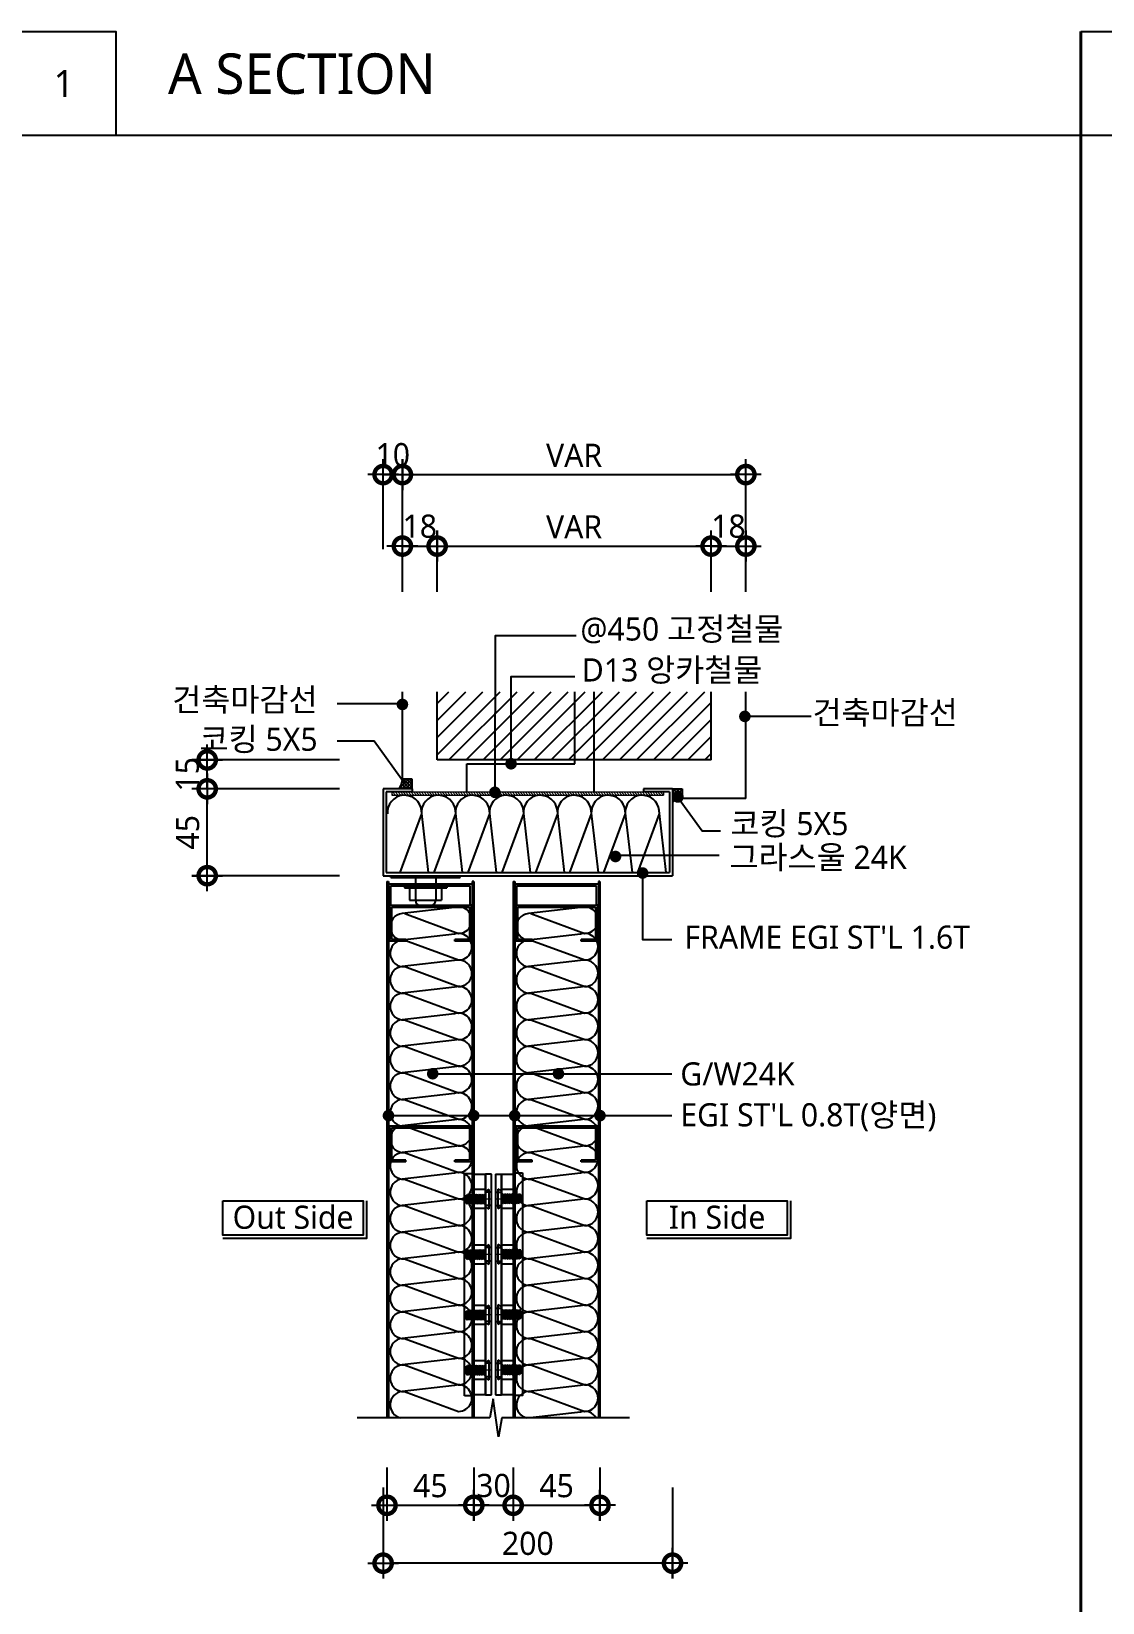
# Model space of a CAD drawing. Extents: x 930 to 96951, y 420 to 531574.
# Drawn here: x 8989 to 11765, y 7389 to 11460 of the extents above; entities that cross this region are included whole.
import ezdxf
from ezdxf.enums import TextEntityAlignment as Align

# ---------------------------------------------------------------- set-up
doc = ezdxf.new("R2010")
doc.units = 0
doc.header["$LTSCALE"] = 200
doc.header["$MEASUREMENT"] = 0
doc.header["$PDMODE"] = 3
doc.header["$PDSIZE"] = -1
doc.linetypes.add('CENTER', pattern=[2, 1.25, -0.25, 0.25, -0.25])
doc.linetypes.add('HID', pattern=[2.3, 1.5, -0.8])
doc.layers.get('0').update_dxf_attribs({"linetype": 'CONTINUOUS'})
doc.layers.get('Defpoints').update_dxf_attribs({"color": 137, "linetype": 'CONTINUOUS'})
for name, color, linetype in [('01TEX', 3, 'CONTINUOUS'), ('252', 252, 'CONTINUOUS'), ('7ELE', 7, 'CONTINUOUS'), ('AA-DW', 4, 'CONTINUOUS'), ('DIM', 7, 'CONTINUOUS'), ('DOOR', 6, 'CONTINUOUS'), ('Door_p', 5, 'CONTINUOUS'), ('FIN(마감)', 6, 'CONTINUOUS'), ('FORM', 7, 'CONTINUOUS'), ('FP-HATC', 6, 'CONTINUOUS'), ('FRAME', 7, 'CONTINUOUS'), ('INSULATION(단열)', 8, 'CONTINUOUS'), ('SYM-LEAD', 6, 'CONTINUOUS'), ('TEXT', 3, 'CONTINUOUS'), ('평볼트', 250, 'CONTINUOUS')]:
    doc.layers.add(name, color=color, linetype=linetype)
doc.layers.add('도면내선', color=7, linetype='CONTINUOUS', lineweight=40)
doc.styles.add('GAUN', font='malgun.ttf')
doc.styles.add('맑은고딕', font='malgun.ttf')
doc.styles.add('스타일1', font='malgun.ttf')
doc.dimstyles.new('CJA-60', dxfattribs={"dimscale": 60, "dimtxt": 3, "dimasz": 1, "dimexe": 2, "dimexo": 3, "dimgap": 1, "dimtad": 1, "dimdec": 0, "dimzin": 1, "dimdsep": 46, "dimlunit": 6, "dimtxsty": '스타일1', "dimblk": 'GAUN-DOT', "dimcen": -2, "dimdle": 2, "dimclrd": 256, "dimclre": 256, "dimclrt": 3, "dimadec": 0, "dimazin": 0, "dimtfac": 1, "dimtdec": 0, "dimtix": 1, "dimtmove": 2, "dimatfit": 3, "dimldrblk": 'DOTSMALL', "dimfxl": 1, "dimtolj": 1, "dimtzin": 1, "dimarcsym": 0})

# ---------------------------------------------------------------- blocks, each defined once
blk = doc.blocks.new('GAUN-DOT')
at = {"linetype": 'ByBlock'}
for p, q in [((2, 0), (-2, 0)), ((0, -2), (0, 2))]:
    blk.add_line(p, q, dxfattribs=at)
at = {"const_width": 2.25}
blk.add_lwpolyline([(0, 0.28125, 1), (0, -0.28125, 1)], format="xyb", close=True, dxfattribs=at)
blk = doc.blocks.new('*D41')
at = {"layer": 'Defpoints', "color": 0, "transparency": 16777216}
for p in [(9910.2, 7798.7), (10135.2, 7798.7), (10135.2, 7641)]:
    blk.add_point(p, dxfattribs=at)
at = {"layer": 'DIM', "lineweight": -2, "transparency": 16777216}
for p, q in [((9910.2, 7738.7), (9910.2, 7601)), ((10135.2, 7738.7), (10135.2, 7601)), ((9930.2, 7641), (10115.2, 7641))]:
    blk.add_line(p, q, dxfattribs=at)
at = {"layer": 'DIM', "lineweight": -2, "transparency": 16777216, "xscale": 20, "yscale": 20, "zscale": 20, "rotation": 180}
blk.add_blockref('GAUN-DOT', (9910.2, 7641), dxfattribs=at)
at = {"layer": 'DIM', "lineweight": -2, "transparency": 16777216, "xscale": 20, "yscale": 20, "zscale": 20}
blk.add_blockref('GAUN-DOT', (10135.2, 7641), dxfattribs=at)
at = {"layer": 'DIM', "color": 3, "transparency": 16777216, "insert": (10022.7, 7691.5), "char_height": 60, "attachment_point": 5, "style": '스타일1'}
blk.add_mtext('\\A1;45', dxfattribs=at)
blk = doc.blocks.new('_DotSmall')
at = {"layer": 'DIM'}
h = blk.add_hatch(color=256, dxfattribs=at)
edge = h.paths.add_edge_path()
edge.add_arc((0, 0), 0.2, 0, 360)
at = {"layer": 'DIM', "linetype": 'ByBlock'}
blk.add_circle((0, 0), 0.2, dxfattribs=at)
blk = doc.blocks.new('*X11')
at = {"color": 0}
for p, q in [((237.52, 564.56), (270.12, 597.15)), ((237.52, 573.4), (261.28, 597.15)), ((237.52, 582.24), (252.44, 597.15)), ((237.52, 591.07), (243.6, 597.15)), ((243.66, 561.85), (278.96, 597.15)), ((252.49, 561.85), (287.79, 597.15)), ((261.33, 561.85), (296.63, 597.15)), ((270.17, 561.85), (305.47, 597.15)), ((279.01, 561.85), (314.31, 597.15)), ((287.85, 561.85), (323.15, 597.15)), ((296.69, 561.85), (331.99, 597.15)), ((305.53, 561.85), (340.83, 597.15)), ((314.37, 561.85), (349.67, 597.15)), ((323.21, 561.85), (358.51, 597.15)), ((332.04, 561.85), (367.34, 597.15)), ((340.88, 561.85), (376.18, 597.15)), ((349.72, 561.85), (379.52, 591.65)), ((358.56, 561.85), (379.52, 582.81)), ((367.4, 561.85), (379.52, 573.98)), ((376.24, 561.85), (379.52, 565.14))]:
    blk.add_line(p, q, dxfattribs=at)
blk = doc.blocks.new('*X10')
at = {"color": 0}
for p, q in [((50.01, 769.49), (54.43, 773.91)), ((50.01, 771.26), (52.66, 773.91)), ((50.01, 773.03), (50.89, 773.91)), ((55.01, 768.77), (50.01, 773.77)), ((55.01, 770.53), (51.64, 773.91)), ((55.01, 772.3), (53.4, 773.91)), ((54.51, 767.5), (50.01, 772)), ((51.58, 768.66), (50.01, 770.23)), ((51.06, 768.77), (55.01, 772.73)), ((52.47, 768.41), (55.01, 770.96)), ((53.73, 767.91), (55.01, 769.19)), ((54.87, 767.28), (55.01, 767.42))]:
    blk.add_line(p, q, dxfattribs=at)
blk = doc.blocks.new('*D19')
at = {"layer": 'Defpoints', "color": 0, "transparency": 16777216}
for p in [(9950.2, 10311.7), (9900.2, 10058.7), (9950.2, 10058.7)]:
    blk.add_point(p, dxfattribs=at)
at = {"layer": 'DIM', "lineweight": -2, "transparency": 16777216}
for p, q in [((9900.2, 10118.7), (9900.2, 10351.7)), ((9950.2, 10118.7), (9950.2, 10351.7)), ((9880.2, 10311.7), (9860.2, 10311.7)), ((9900.2, 10311.7), (9950.2, 10311.7)), ((9970.2, 10311.7), (9990.2, 10311.7))]:
    blk.add_line(p, q, dxfattribs=at)
at = {"layer": 'DIM', "lineweight": -2, "transparency": 16777216, "xscale": 20, "yscale": 20, "zscale": 20}
blk.add_blockref('GAUN-DOT', (9900.2, 10311.7), dxfattribs=at)
at = {"layer": 'DIM', "lineweight": -2, "transparency": 16777216, "xscale": 20, "yscale": 20, "zscale": 20, "rotation": 180}
blk.add_blockref('GAUN-DOT', (9950.2, 10311.7), dxfattribs=at)
at = {"layer": 'DIM', "color": 3, "transparency": 16777216, "insert": (9925.2, 10362.9), "char_height": 60, "attachment_point": 5, "style": '스타일1'}
blk.add_mtext('\\A1;10', dxfattribs=at)
blk = doc.blocks.new('*D20')
at = {"layer": 'Defpoints', "color": 0, "transparency": 16777216}
for p in [(10750.2, 10126.4), (10040.2, 9948.3), (10750.2, 9948.3)]:
    blk.add_point(p, dxfattribs=at)
at = {"layer": 'DIM', "lineweight": -2, "transparency": 16777216}
for p, q in [((10040.2, 10008.3), (10040.2, 10166.4)), ((10750.2, 10008.3), (10750.2, 10166.4)), ((10060.2, 10126.4), (10730.2, 10126.4))]:
    blk.add_line(p, q, dxfattribs=at)
at = {"layer": 'DIM', "lineweight": -2, "transparency": 16777216, "xscale": 20, "yscale": 20, "zscale": 20, "rotation": 180}
blk.add_blockref('GAUN-DOT', (10040.2, 10126.4), dxfattribs=at)
at = {"layer": 'DIM', "lineweight": -2, "transparency": 16777216, "xscale": 20, "yscale": 20, "zscale": 20}
blk.add_blockref('GAUN-DOT', (10750.2, 10126.4), dxfattribs=at)
at = {"layer": 'DIM', "color": 3, "transparency": 16777216, "insert": (10395.2, 10176.4), "char_height": 60, "attachment_point": 5, "style": '스타일1'}
blk.add_mtext('\\A1;VAR', dxfattribs=at)
blk = doc.blocks.new('*D21')
at = {"layer": 'Defpoints', "color": 0, "transparency": 16777216}
for p in [(10840.2, 10126.4), (10750.2, 9948.3), (10840.2, 9948.3)]:
    blk.add_point(p, dxfattribs=at)
at = {"layer": 'DIM', "lineweight": -2, "transparency": 16777216}
for p, q in [((10750.2, 10008.3), (10750.2, 10166.4)), ((10840.2, 10008.3), (10840.2, 10166.4)), ((10730.2, 10126.4), (10710.2, 10126.4)), ((10750.2, 10126.4), (10840.2, 10126.4)), ((10860.2, 10126.4), (10880.2, 10126.4))]:
    blk.add_line(p, q, dxfattribs=at)
at = {"layer": 'DIM', "lineweight": -2, "transparency": 16777216, "xscale": 20, "yscale": 20, "zscale": 20}
blk.add_blockref('GAUN-DOT', (10750.2, 10126.4), dxfattribs=at)
at = {"layer": 'DIM', "lineweight": -2, "transparency": 16777216, "xscale": 20, "yscale": 20, "zscale": 20, "rotation": 180}
blk.add_blockref('GAUN-DOT', (10840.2, 10126.4), dxfattribs=at)
at = {"layer": 'DIM', "color": 3, "transparency": 16777216, "insert": (10795.2, 10177.6), "char_height": 60, "attachment_point": 5, "style": '스타일1'}
blk.add_mtext('\\A1;18', dxfattribs=at)
blk = doc.blocks.new('*D22')
at = {"layer": 'Defpoints', "color": 0, "transparency": 16777216}
for p in [(10840.2, 10311.7), (9950.2, 10058.7), (10840.2, 10058.7)]:
    blk.add_point(p, dxfattribs=at)
at = {"layer": 'DIM', "lineweight": -2, "transparency": 16777216}
for p, q in [((9950.2, 10118.7), (9950.2, 10351.7)), ((10840.2, 10118.7), (10840.2, 10351.7)), ((9970.2, 10311.7), (10820.2, 10311.7))]:
    blk.add_line(p, q, dxfattribs=at)
at = {"layer": 'DIM', "lineweight": -2, "transparency": 16777216, "xscale": 20, "yscale": 20, "zscale": 20, "rotation": 180}
blk.add_blockref('GAUN-DOT', (9950.2, 10311.7), dxfattribs=at)
at = {"layer": 'DIM', "lineweight": -2, "transparency": 16777216, "xscale": 20, "yscale": 20, "zscale": 20}
blk.add_blockref('GAUN-DOT', (10840.2, 10311.7), dxfattribs=at)
at = {"layer": 'DIM', "color": 3, "transparency": 16777216, "insert": (10395.2, 10361.7), "char_height": 60, "attachment_point": 5, "style": '스타일1'}
blk.add_mtext('\\A1;VAR', dxfattribs=at)
blk = doc.blocks.new('*D23')
at = {"layer": 'Defpoints', "color": 0, "transparency": 16777216}
for p in [(9444.3, 9572.4), (9847.4, 9572.4), (9847.4, 9497.4)]:
    blk.add_point(p, dxfattribs=at)
at = {"layer": 'DIM', "lineweight": -2, "transparency": 16777216}
for p, q in [((9444.3, 9592.4), (9444.3, 9612.4)), ((9787.4, 9572.4), (9404.3, 9572.4)), ((9444.3, 9497.4), (9444.3, 9572.4)), ((9787.4, 9497.4), (9404.3, 9497.4)), ((9444.3, 9477.4), (9444.3, 9457.4))]:
    blk.add_line(p, q, dxfattribs=at)
at = {"layer": 'DIM', "lineweight": -2, "transparency": 16777216, "xscale": 20, "yscale": 20, "zscale": 20}
for p, rotation in [((9444.3, 9572.4), 270), ((9444.3, 9497.4), 90)]:
    blk.add_blockref('GAUN-DOT', p, dxfattribs=dict(at, rotation=rotation))
at = {"layer": 'DIM', "color": 3, "transparency": 16777216, "insert": (9393.1, 9534.9), "char_height": 60, "attachment_point": 5, "rotation": 90, "style": '스타일1'}
blk.add_mtext('\\A1;15', dxfattribs=at)
blk = doc.blocks.new('*D24')
at = {"layer": 'Defpoints', "color": 0, "transparency": 16777216}
for p in [(9444.3, 9497.4), (9847.4, 9497.4), (9847.4, 9272.4)]:
    blk.add_point(p, dxfattribs=at)
at = {"layer": 'DIM', "lineweight": -2, "transparency": 16777216}
for p, q in [((9787.4, 9497.4), (9404.3, 9497.4)), ((9444.3, 9292.4), (9444.3, 9477.4)), ((9787.4, 9272.4), (9404.3, 9272.4))]:
    blk.add_line(p, q, dxfattribs=at)
at = {"layer": 'DIM', "lineweight": -2, "transparency": 16777216, "xscale": 20, "yscale": 20, "zscale": 20}
for p, rotation in [((9444.3, 9497.4), 90), ((9444.3, 9272.4), 270)]:
    blk.add_blockref('GAUN-DOT', p, dxfattribs=dict(at, rotation=rotation))
at = {"layer": 'DIM', "color": 3, "transparency": 16777216, "insert": (9393.8, 9384.9), "char_height": 60, "attachment_point": 5, "rotation": 90, "style": '스타일1'}
blk.add_mtext('\\A1;45', dxfattribs=at)
blk = doc.blocks.new('*D25')
at = {"layer": 'Defpoints', "color": 0, "transparency": 16777216}
for p in [(10040.2, 10126.4), (9950.2, 9948.3), (10040.2, 9948.3)]:
    blk.add_point(p, dxfattribs=at)
at = {"layer": 'DIM', "lineweight": -2, "transparency": 16777216}
for p, q in [((9950.2, 10008.3), (9950.2, 10166.4)), ((10040.2, 10008.3), (10040.2, 10166.4)), ((9930.2, 10126.4), (9910.2, 10126.4)), ((9950.2, 10126.4), (10040.2, 10126.4)), ((10060.2, 10126.4), (10080.2, 10126.4))]:
    blk.add_line(p, q, dxfattribs=at)
at = {"layer": 'DIM', "lineweight": -2, "transparency": 16777216, "xscale": 20, "yscale": 20, "zscale": 20}
blk.add_blockref('GAUN-DOT', (9950.2, 10126.4), dxfattribs=at)
at = {"layer": 'DIM', "lineweight": -2, "transparency": 16777216, "xscale": 20, "yscale": 20, "zscale": 20, "rotation": 180}
blk.add_blockref('GAUN-DOT', (10040.2, 10126.4), dxfattribs=at)
at = {"layer": 'DIM', "color": 3, "transparency": 16777216, "insert": (9995.2, 10177.6), "char_height": 60, "attachment_point": 5, "style": '스타일1'}
blk.add_mtext('\\A1;18', dxfattribs=at)
blk = doc.blocks.new('볼트1')
at = {"color": 250}
for p, q in [((15190.61, 13174.96), (15192.61, 13175.96)), ((15190.61, 13174.96), (15190.61, 13166.96)), ((15192.61, 13175.96), (15192.61, 13165.96)), ((15180.61, 13172.96), (15180.61, 13168.96)), ((15180.61, 13172.96), (15180.91, 13172.96)), ((15180.61, 13168.96), (15181.51, 13168.96)), ((15181.21, 13173.56), (15180.91, 13172.96)), ((15181.51, 13168.96), (15180.91, 13172.96)), ((15181.21, 13173.56), (15181.51, 13172.96)), ((15181.51, 13172.96), (15182.11, 13172.96)), ((15182.11, 13168.96), (15181.51, 13172.96)), ((15181.81, 13168.36), (15181.51, 13168.96)), ((15181.81, 13168.36), (15182.11, 13168.96)), ((15182.41, 13173.56), (15182.11, 13172.96)), ((15182.71, 13168.96), (15182.11, 13172.96)), ((15182.11, 13168.96), (15182.71, 13168.96)), ((15182.41, 13173.56), (15182.71, 13172.96)), ((15182.71, 13172.96), (15183.31, 13172.96)), ((15183.31, 13168.96), (15182.71, 13172.96)), ((15183.01, 13168.36), (15182.71, 13168.96)), ((15183.01, 13168.36), (15183.31, 13168.96)), ((15183.61, 13173.56), (15183.31, 13172.96)), ((15183.91, 13168.96), (15183.31, 13172.96)), ((15183.31, 13168.96), (15183.91, 13168.96)), ((15183.61, 13173.56), (15183.91, 13172.96)), ((15183.91, 13172.96), (15184.51, 13172.96)), ((15184.51, 13168.96), (15183.91, 13172.96)), ((15184.21, 13168.36), (15183.91, 13168.96)), ((15184.21, 13168.36), (15184.51, 13168.96)), ((15184.81, 13173.56), (15184.51, 13172.96)), ((15185.11, 13168.96), (15184.51, 13172.96)), ((15184.51, 13168.96), (15185.11, 13168.96)), ((15184.81, 13173.56), (15185.11, 13172.96)), ((15185.11, 13172.96), (15185.71, 13172.96)), ((15185.71, 13168.96), (15185.11, 13172.96)), ((15185.41, 13168.36), (15185.11, 13168.96)), ((15185.41, 13168.36), (15185.71, 13168.96)), ((15186.01, 13173.56), (15185.71, 13172.96)), ((15186.31, 13168.96), (15185.71, 13172.96)), ((15185.71, 13168.96), (15186.31, 13168.96)), ((15186.01, 13173.56), (15186.31, 13172.96)), ((15186.31, 13172.96), (15186.91, 13172.96)), ((15186.91, 13168.96), (15186.31, 13172.96)), ((15186.61, 13168.36), (15186.31, 13168.96)), ((15186.61, 13168.36), (15186.91, 13168.96)), ((15187.21, 13173.56), (15186.91, 13172.96)), ((15187.51, 13168.96), (15186.91, 13172.96)), ((15186.91, 13168.96), (15187.51, 13168.96)), ((15187.21, 13173.56), (15187.51, 13172.96)), ((15187.51, 13172.96), (15188.11, 13172.96)), ((15188.11, 13168.96), (15187.51, 13172.96)), ((15187.81, 13168.36), (15187.51, 13168.96)), ((15187.81, 13168.36), (15188.11, 13168.96)), ((15188.41, 13173.56), (15188.11, 13172.96)), ((15188.71, 13168.96), (15188.11, 13172.96)), ((15188.11, 13168.96), (15188.71, 13168.96)), ((15188.41, 13173.56), (15188.71, 13172.96)), ((15188.71, 13172.96), (15189.31, 13172.96)), ((15189.31, 13168.96), (15188.71, 13172.96)), ((15189.01, 13168.36), (15188.71, 13168.96)), ((15189.01, 13168.36), (15189.31, 13168.96)), ((15189.61, 13173.56), (15189.31, 13172.96)), ((15189.91, 13168.96), (15189.31, 13172.96)), ((15189.31, 13168.96), (15189.91, 13168.96)), ((15189.61, 13173.56), (15189.91, 13172.96)), ((15189.91, 13172.96), (15190.61, 13172.96)), ((15190.51, 13168.96), (15189.91, 13172.96)), ((15190.21, 13168.36), (15189.91, 13168.96)), ((15190.21, 13168.36), (15190.51, 13168.96)), ((15190.51, 13168.96), (15190.61, 13168.96)), ((15192.61, 13165.96), (15190.61, 13166.96))]:
    blk.add_line(p, q, dxfattribs=at)
at = {"color": 250, "linetype": 'CENTER', "lineweight": 5, "ltscale": 4}
blk.add_line((15193.61, 13170.96), (15179.61, 13170.96), dxfattribs=at)
at = {"color": 250, "lineweight": 5}
for p, q in [((15181.21, 13173.56), (15181.81, 13168.36)), ((15182.41, 13173.56), (15183.01, 13168.36)), ((15183.61, 13173.56), (15184.21, 13168.36)), ((15184.81, 13173.56), (15185.41, 13168.36)), ((15186.01, 13173.56), (15186.61, 13168.36)), ((15187.21, 13173.56), (15187.81, 13168.36)), ((15188.41, 13173.56), (15189.01, 13168.36)), ((15189.61, 13173.56), (15190.21, 13168.36))]:
    blk.add_line(p, q, dxfattribs=at)
blk = doc.blocks.new('*D26')
at = {"layer": 'Defpoints', "color": 0, "transparency": 16777216}
for p in [(10135.2, 7798.7), (10237.2, 7798.7), (10237.2, 7641)]:
    blk.add_point(p, dxfattribs=at)
at = {"layer": 'DIM', "lineweight": -2, "transparency": 16777216}
for p, q in [((10135.2, 7738.7), (10135.2, 7601)), ((10237.2, 7738.7), (10237.2, 7601)), ((10115.2, 7641), (10095.2, 7641)), ((10135.2, 7641), (10237.2, 7641)), ((10257.2, 7641), (10277.2, 7641))]:
    blk.add_line(p, q, dxfattribs=at)
at = {"layer": 'DIM', "lineweight": -2, "transparency": 16777216, "xscale": 20, "yscale": 20, "zscale": 20}
blk.add_blockref('GAUN-DOT', (10135.2, 7641), dxfattribs=at)
at = {"layer": 'DIM', "lineweight": -2, "transparency": 16777216, "xscale": 20, "yscale": 20, "zscale": 20, "rotation": 180}
blk.add_blockref('GAUN-DOT', (10237.2, 7641), dxfattribs=at)
at = {"layer": 'DIM', "color": 3, "transparency": 16777216, "insert": (10186.2, 7692), "char_height": 60, "attachment_point": 5, "style": '스타일1'}
blk.add_mtext('\\A1;30', dxfattribs=at)
blk = doc.blocks.new('*D27')
at = {"layer": 'Defpoints', "color": 0, "transparency": 16777216}
for p in [(10237.2, 7798.7), (10462.2, 7798.7), (10462.2, 7641)]:
    blk.add_point(p, dxfattribs=at)
at = {"layer": 'DIM', "lineweight": -2, "transparency": 16777216}
for p, q in [((10237.2, 7738.7), (10237.2, 7601)), ((10462.2, 7738.7), (10462.2, 7601)), ((10257.2, 7641), (10442.2, 7641))]:
    blk.add_line(p, q, dxfattribs=at)
at = {"layer": 'DIM', "lineweight": -2, "transparency": 16777216, "xscale": 20, "yscale": 20, "zscale": 20, "rotation": 180}
blk.add_blockref('GAUN-DOT', (10237.2, 7641), dxfattribs=at)
at = {"layer": 'DIM', "lineweight": -2, "transparency": 16777216, "xscale": 20, "yscale": 20, "zscale": 20}
blk.add_blockref('GAUN-DOT', (10462.2, 7641), dxfattribs=at)
at = {"layer": 'DIM', "color": 3, "transparency": 16777216, "insert": (10349.7, 7691.5), "char_height": 60, "attachment_point": 5, "style": '스타일1'}
blk.add_mtext('\\A1;45', dxfattribs=at)
blk = doc.blocks.new('*D28')
at = {"layer": 'Defpoints', "color": 0, "transparency": 16777216}
for p in [(9900.2, 7746.7), (10650.2, 7746.7), (9900.2, 7491)]:
    blk.add_point(p, dxfattribs=at)
at = {"layer": 'DIM', "lineweight": -2, "transparency": 16777216}
for p, q in [((9900.2, 7686.7), (9900.2, 7451)), ((10650.2, 7686.7), (10650.2, 7451)), ((10630.2, 7491), (9920.2, 7491))]:
    blk.add_line(p, q, dxfattribs=at)
at = {"layer": 'DIM', "lineweight": -2, "transparency": 16777216, "xscale": 20, "yscale": 20, "zscale": 20, "rotation": 180}
blk.add_blockref('GAUN-DOT', (9900.2, 7491), dxfattribs=at)
at = {"layer": 'DIM', "lineweight": -2, "transparency": 16777216, "xscale": 20, "yscale": 20, "zscale": 20}
blk.add_blockref('GAUN-DOT', (10650.2, 7491), dxfattribs=at)
at = {"layer": 'DIM', "color": 3, "transparency": 16777216, "insert": (10275.2, 7542), "char_height": 60, "attachment_point": 5, "style": '스타일1'}
blk.add_mtext('\\A1;200', dxfattribs=at)

msp = doc.modelspace()

# ---------------------------------------------------------------- hatches: boundary and pattern name
at = {"lineweight": 5}
h = msp.add_hatch(dxfattribs=at)
h.set_pattern_fill('ANSI31', color=251, scale=1.5, angle=-90)
h.set_pattern_definition([(315, (75379.184, 108057.0387), (3.36759605, 3.36759605), [])])
h.paths.add_polyline_path([(9923.176, 9489.436), (9923.176, 9481.436), (10627.176, 9481.436), (10627.176, 9489.436)])

# ---------------------------------------------------------------- linework, layer by layer
at = {"linetype": 'HID'}
for p, q in [((10397.342, 9562.436), (10397.342, 9748.939)), ((10447.342, 9489.436), (10447.342, 9748.939)), ((10116.7, 9489.436), (10116.7, 9562.436)), ((10116.7, 9562.436), (10397.342, 9562.436))]:
    msp.add_line(p, q, dxfattribs=at)
at = {"color": 2}
for q in [(10750.178, 9748.939), (10040.178, 9572.436)]:
    msp.add_line((10750.178, 9572.436), q, dxfattribs=at)
at = {"color": 251, "lineweight": 5}
for p, q in [((9923.176, 9489.436), (10627.176, 9489.436)), ((9923.176, 9489.436), (9923.176, 9481.436)), ((10627.176, 9489.436), (10627.176, 9481.436)), ((9923.176, 9481.436), (10627.176, 9481.436))]:
    msp.add_line(p, q, dxfattribs=at)
at = {"color": 30}
for p, q in [((9919.178, 9245.875), (9919.178, 9195.873)), ((10126.178, 9195.873), (10126.178, 9245.875)), ((10246.191, 9245.875), (10246.191, 9195.873)), ((10453.191, 9195.873), (10453.191, 9245.875))]:
    msp.add_line(p, q, dxfattribs=at)
at = {"color": 202}
for p, q in [((10165.184, 7927.436), (10165.184, 8498.936)), ((10181.184, 8498.936), (10165.184, 8498.936)), ((10181.184, 7927.436), (10181.184, 8498.936)), ((10191.184, 8498.936), (10207.184, 8498.936)), ((10191.184, 8498.936), (10191.184, 7927.436)), ((10207.184, 8498.936), (10207.184, 7927.436)), ((10181.184, 8452.499), (10165.184, 8452.499)), ((10191.184, 8452.499), (10207.184, 8452.499)), ((10181.184, 8417.499), (10165.184, 8417.499)), ((10191.184, 8417.499), (10207.184, 8417.499)), ((10181.184, 8308.574), (10165.184, 8308.574)), ((10191.184, 8308.574), (10207.184, 8308.574)), ((10181.184, 8273.574), (10165.184, 8273.574)), ((10191.184, 8273.574), (10207.184, 8273.574)), ((10181.184, 8152.074), (10165.184, 8152.074)), ((10191.184, 8152.074), (10207.184, 8152.074)), ((10181.184, 8117.074), (10165.184, 8117.074)), ((10191.184, 8117.074), (10207.184, 8117.074)), ((10181.184, 8009.074), (10165.184, 8009.074)), ((10191.184, 8009.074), (10207.184, 8009.074)), ((10181.184, 7974.074), (10165.184, 7974.074)), ((10191.184, 7974.074), (10207.184, 7974.074)), ((10165.184, 7927.436), (10181.184, 7927.436)), ((10191.184, 7927.436), (10207.184, 7927.436))]:
    msp.add_line(p, q, dxfattribs=at)
for p, q in [((10185.642, 7916.819), (10176.959, 7867.579)), ((10198.778, 7818.339), (10185.642, 7916.819)), ((10176.959, 7867.579), (9833.309, 7867.579)), ((10207.461, 7867.579), (10198.778, 7818.339)), ((10539.06, 7867.579), (10207.461, 7867.579))]:
    msp.add_line(p, q)
at = {"layer": '252'}
for points in [[(10111.178, 7924.32), (10111.178, 8501.128), (10131.178, 8501.128), (10131.178, 7924.32)], [(10261.191, 8502.053), (10261.191, 7925.245), (10241.191, 7925.245), (10241.191, 8502.053)]]:
    msp.add_lwpolyline(points, close=True, dxfattribs=at)
at = {"layer": '7ELE', "color": 2}
msp.add_line((10040.178, 9572.436), (10040.178, 9748.939), dxfattribs=at)
at = {"layer": '7ELE', "color": 4}
for p, q in [((9975.178, 9522.436), (9950.178, 9522.436)), ((9975.178, 9497.436), (9975.178, 9522.436)), ((10650.178, 9497.436), (10675.178, 9497.436)), ((10675.178, 9497.436), (10675.178, 9472.436))]:
    msp.add_line(p, q, dxfattribs=at)
at = {"layer": 'AA-DW', "color": 4}
for points in [[(9484.776, 8429.865), (9848.698, 8429.865), (9848.698, 8340.712), (9484.776, 8340.712)], [(10583.667, 8429.865), (10947.589, 8429.865), (10947.589, 8340.712), (10583.667, 8340.712)]]:
    msp.add_lwpolyline(points, close=True, dxfattribs=at)
for points in [[(9856.698, 8429.865), (9856.698, 8332.712), (9484.776, 8332.712)], [(10955.589, 8429.865), (10955.589, 8332.712), (10583.667, 8332.712)]]:
    msp.add_lwpolyline(points, dxfattribs=at)
at = {"layer": 'DOOR', "color": 6}
for p, q in [((9910.178, 9257.436), (9910.178, 7867.579)), ((9910.178, 9257.436), (9914.178, 9257.436)), ((9910.178, 9257.436), (9914.178, 9257.436)), ((9914.178, 9257.436), (9914.178, 7867.579)), ((10131.178, 9257.436), (10131.178, 7867.579)), ((10135.178, 9257.436), (10131.178, 9257.436)), ((10135.178, 9257.436), (10131.178, 9257.436)), ((10135.178, 9257.436), (10135.178, 7867.579)), ((10237.191, 9257.436), (10237.191, 7867.579)), ((10237.191, 9257.436), (10241.191, 9257.436)), ((10237.191, 9257.436), (10241.191, 9257.436)), ((10241.191, 9257.436), (10241.191, 7867.579)), ((10458.191, 9257.436), (10458.191, 7867.579)), ((10462.191, 9257.436), (10458.191, 9257.436)), ((10462.191, 9257.436), (10458.191, 9257.436)), ((10462.191, 9257.436), (10462.191, 7867.579))]:
    msp.add_line(p, q, dxfattribs=at)
at = {"layer": 'Door_p'}
for points in [[(10135.184, 7927.436), (10135.184, 8498.936), (10165.184, 8498.936), (10165.184, 7927.436)], [(10237.184, 8498.936), (10237.184, 7927.436), (10207.184, 7927.436), (10207.184, 8498.936)], [(10135.184, 8409.999), (10135.184, 8459.999), (10165.184, 8459.999), (10165.184, 8409.999)], [(10237.184, 8459.999), (10237.184, 8409.999), (10207.184, 8409.999), (10207.184, 8459.999)], [(10135.184, 8266.074), (10135.184, 8316.074), (10165.184, 8316.074), (10165.184, 8266.074)], [(10237.184, 8316.074), (10237.184, 8266.074), (10207.184, 8266.074), (10207.184, 8316.074)], [(10135.184, 8109.574), (10135.184, 8159.574), (10165.184, 8159.574), (10165.184, 8109.574)], [(10237.184, 8159.574), (10237.184, 8109.574), (10207.184, 8109.574), (10207.184, 8159.574)], [(10135.184, 7966.574), (10135.184, 8016.574), (10165.184, 8016.574), (10165.184, 7966.574)], [(10237.184, 8016.574), (10237.184, 7966.574), (10207.184, 7966.574), (10207.184, 8016.574)]]:
    msp.add_lwpolyline(points, close=True, dxfattribs=at)
at = {"layer": 'FIN(마감)'}
for p, q in [((9950.178, 9522.436), (9950.178, 9748.939)), ((10840.178, 9472.436), (10840.178, 9748.939)), ((10840.178, 9472.436), (10675.178, 9472.436))]:
    msp.add_line(p, q, dxfattribs=at)
msp.add_arc((10679.761, 9418.444), 54.187, 94.851804, 123.089192, dxfattribs=at)
at = {"layer": 'FORM'}
msp.add_line((11707.982, 11190), (9207.751, 11190), dxfattribs=at)
for points in [[(8937.751, 11460), (9207.751, 11460), (9207.751, 11190), (8937.751, 11190)], [(11707.982, 11460), (11977.982, 11460), (11977.982, 11190), (11707.982, 11190)]]:
    msp.add_lwpolyline(points, close=True, dxfattribs=at)
at = {"layer": 'FP-HATC'}
for p, q in [((9920.178, 9272.436), (10100.178, 9272.436)), ((9920.178, 9267.436), (9920.178, 9272.436)), ((9920.178, 9267.436), (10100.178, 9267.436)), ((9955.178, 9250.875), (9955.178, 9241.008)), ((9955.178, 9250.875), (10065.178, 9250.875)), ((9983.928, 9267.436), (9983.928, 9250.875)), ((9983.928, 9250.875), (9983.928, 9209.128)), ((10036.428, 9267.436), (10036.428, 9250.875)), ((10036.428, 9250.875), (10036.428, 9209.128)), ((10065.178, 9250.875), (10065.178, 9241.008)), ((10100.178, 9267.436), (10100.178, 9272.436)), ((9955.178, 9241.008), (10065.178, 9241.008)), ((9955.178, 9241.008), (10065.178, 9241.008)), ((9968.928, 9241.008), (9968.928, 9208.962)), ((9968.928, 9208.962), (10051.428, 9208.962)), ((10051.428, 9241.008), (10051.428, 9208.962)), ((9998.928, 9194.128), (10021.428, 9194.128))]:
    msp.add_line(p, q, dxfattribs=at)
for centre, radius, start, end in [((9896.185, 9527.02), 54.187, 326.910808, 355.148196), ((9998.928, 9209.128), 15, 180, 270), ((10021.428, 9209.128), 15, 270, 0)]:
    msp.add_arc(centre, radius, start, end, dxfattribs=at)
at = {"layer": 'FRAME'}
for p, q in [((9975.178, 9497.436), (9900.178, 9497.436)), ((9900.178, 9497.436), (9900.178, 9272.436)), ((9975.178, 9489.436), (9908.178, 9489.436)), ((9908.178, 9489.436), (9908.178, 9280.436)), ((9975.178, 9497.436), (9975.178, 9489.436)), ((10650.178, 9497.436), (10575.176, 9497.436)), ((10575.176, 9497.436), (10575.176, 9489.436)), ((10642.178, 9489.436), (10575.176, 9489.436)), ((10642.178, 9489.436), (10642.178, 9280.436)), ((10650.178, 9497.436), (10650.178, 9272.436)), ((9900.178, 9272.436), (10650.178, 9272.436)), ((9908.178, 9280.436), (10642.178, 9280.436)), ((9914.178, 9250.875), (9914.178, 9195.873)), ((9914.178, 9250.875), (10131.178, 9250.875)), ((9919.178, 9245.875), (10126.178, 9245.875)), ((9919.178, 9245.875), (9919.178, 9195.873)), ((10126.178, 9195.873), (10126.178, 9245.875)), ((10131.178, 9250.875), (10131.178, 9195.873)), ((10241.191, 9250.875), (10241.191, 9195.873)), ((10241.191, 9250.875), (10458.191, 9250.875)), ((10246.191, 9245.875), (10453.191, 9245.875)), ((10246.191, 9245.875), (10246.191, 9195.873)), ((10453.191, 9195.873), (10453.191, 9245.875)), ((10458.191, 9250.875), (10458.191, 9195.873)), ((9919.178, 9195.873), (9914.178, 9195.873)), ((9916.677, 9195.873), (9916.677, 9102.373)), ((9916.677, 9195.873), (10128.677, 9195.873)), ((9921.677, 9190.873), (9921.677, 9107.373)), ((9921.677, 9190.873), (10123.677, 9190.873)), ((10123.677, 9190.873), (10123.677, 9107.373)), ((10131.178, 9195.873), (10126.178, 9195.873)), ((10128.677, 9195.873), (10128.677, 9102.373)), ((10246.191, 9195.873), (10241.191, 9195.873)), ((10243.691, 9195.873), (10243.691, 9102.373)), ((10243.691, 9195.873), (10455.691, 9195.873)), ((10248.691, 9190.873), (10248.691, 9107.373)), ((10248.691, 9190.873), (10450.691, 9190.873)), ((10450.691, 9190.873), (10450.691, 9107.373)), ((10458.191, 9195.873), (10453.191, 9195.873)), ((10455.691, 9195.873), (10455.691, 9102.373)), ((9959.177, 9102.373), (9916.677, 9102.373)), ((9959.177, 9107.373), (9921.677, 9107.373)), ((9959.177, 9102.373), (9959.177, 9107.373)), ((10123.677, 9107.373), (10086.177, 9107.373)), ((10086.177, 9102.373), (10086.177, 9107.373)), ((10128.677, 9102.373), (10086.177, 9102.373)), ((10286.191, 9102.373), (10243.691, 9102.373)), ((10286.191, 9107.373), (10248.691, 9107.373)), ((10286.191, 9102.373), (10286.191, 9107.373)), ((10450.691, 9107.373), (10413.191, 9107.373)), ((10413.191, 9102.373), (10413.191, 9107.373)), ((10455.691, 9102.373), (10413.191, 9102.373)), ((9916.677, 8624.152), (9916.677, 8530.652)), ((9916.677, 8624.152), (10128.677, 8624.152)), ((9921.677, 8619.152), (9921.677, 8535.652)), ((9921.677, 8619.152), (10123.677, 8619.152)), ((10123.677, 8619.152), (10123.677, 8535.652)), ((10128.677, 8624.152), (10128.677, 8530.652)), ((10243.691, 8624.152), (10243.691, 8530.652)), ((10243.691, 8624.152), (10455.691, 8624.152)), ((10248.691, 8619.152), (10248.691, 8535.652)), ((10248.691, 8619.152), (10450.691, 8619.152)), ((10450.691, 8619.152), (10450.691, 8535.652)), ((10455.691, 8624.152), (10455.691, 8530.652)), ((9959.177, 8530.652), (9916.677, 8530.652)), ((9959.177, 8535.652), (9921.677, 8535.652)), ((9959.177, 8530.652), (9959.177, 8535.652)), ((10123.677, 8535.652), (10086.177, 8535.652)), ((10086.177, 8530.652), (10086.177, 8535.652)), ((10128.677, 8530.652), (10086.177, 8530.652)), ((10286.191, 8530.652), (10243.691, 8530.652)), ((10286.191, 8535.652), (10248.691, 8535.652)), ((10286.191, 8530.652), (10286.191, 8535.652)), ((10450.691, 8535.652), (10413.191, 8535.652)), ((10413.191, 8530.652), (10413.191, 8535.652)), ((10455.691, 8530.652), (10413.191, 8530.652))]:
    msp.add_line(p, q, dxfattribs=at)
at = {"layer": 'INSULATION(단열)'}
for points in [[(10017.991, 9280.436), (9999.644, 9440.964, 0.9956), (9911.646, 9432.708)], [(10105.998, 9280.436), (10087.652, 9440.961, 0.9956), (9999.653, 9432.705), (9999.653, 9432.705), (9943.418, 9280.436)], [(10194.005, 9280.436), (10175.66, 9440.959, 0.9956), (10087.661, 9432.702), (10087.661, 9432.702), (10031.427, 9280.436)], [(10282.013, 9280.436), (10263.667, 9440.956, 0.9956), (10175.669, 9432.7), (10175.669, 9432.7), (10119.435, 9280.436)], [(10370.02, 9280.436), (10351.675, 9440.953, 0.9956), (10263.676, 9432.697), (10263.676, 9432.697), (10207.444, 9280.436)], [(10458.028, 9280.436), (10439.683, 9440.951, 0.9956), (10351.684, 9432.694), (10351.684, 9432.694), (10295.453, 9280.436)], [(10546.035, 9280.436), (10527.69, 9440.948, 0.9956), (10439.692, 9432.692), (10439.692, 9432.692), (10383.461, 9280.436)], [(10634.042, 9280.436), (10615.698, 9440.945, 0.9956), (10527.699, 9432.689), (10527.699, 9432.689), (10471.47, 9280.436)], [(9956.027, 9174.373), (10095.775, 9122.762, 1.1728), (10085.042, 9189.848), (9949.57, 9174.365, 0.9956), (9956.025, 9105.567), (9956.025, 9105.567), (10095.773, 9053.956, 1.1728), (10085.039, 9121.042), (9949.568, 9105.559, 0.9956), (9956.023, 9036.761), (9956.023, 9036.761), (10095.771, 8985.15, 1.1728), (10085.037, 9052.236), (9949.566, 9036.753, 0.9956), (9956.021, 8967.955), (9956.021, 8967.955), (10095.769, 8916.344, 1.1728), (10085.035, 8983.43), (9949.564, 8967.947, 0.9956), (9956.019, 8899.149), (9956.019, 8899.149), (10095.767, 8847.538, 1.1728), (10085.033, 8914.624), (9949.562, 8899.141, 0.9956), (9956.017, 8830.343), (9956.017, 8830.343), (10095.765, 8778.731, 1.1728), (10085.031, 8845.818), (9949.56, 8830.335, 0.9956), (9956.015, 8761.537), (9956.015, 8761.537), (10095.763, 8709.925, 1.1728), (10085.029, 8777.012), (9949.558, 8761.529, 0.9956), (9956.013, 8692.731), (9956.013, 8692.731), (10095.761, 8641.119, 1.1728), (10085.027, 8708.206), (9949.556, 8692.723, 0.9956), (9956.011, 8623.924), (9956.011, 8623.924), (10095.759, 8572.313, 1.1728), (10085.025, 8639.4), (9949.554, 8623.917, 0.9956), (9956.009, 8555.118), (9956.009, 8555.118), (10095.756, 8503.507, 1.1728), (10085.023, 8570.594), (9949.552, 8555.111, 0.9956), (9956.007, 8486.312), (9956.007, 8486.312), (10095.754, 8434.701, 1.1728), (10085.021, 8501.788), (9949.55, 8486.305, 0.9956), (9956.005, 8417.506), (9956.005, 8417.506), (10095.752, 8365.895, 1.1728), (10085.019, 8432.982), (9949.548, 8417.499, 0.9956), (9956.003, 8348.7), (9956.003, 8348.7), (10095.75, 8297.089, 1.1728), (10085.017, 8364.176), (9949.546, 8348.693, 0.9956), (9956.001, 8279.894), (9956.001, 8279.894), (10095.748, 8228.283, 1.1728), (10085.015, 8295.37), (9949.544, 8279.887, 0.9956), (9955.998, 8211.088), (9955.998, 8211.088), (10095.746, 8159.477, 1.1728), (10085.013, 8226.564), (9949.541, 8211.081, 0.9956), (9955.996, 8142.282), (9955.996, 8142.282), (10095.744, 8090.671, 1.1728), (10085.01, 8157.758), (9949.539, 8142.275, 0.9956), (9955.994, 8073.476), (9955.994, 8073.476), (10095.742, 8021.865, 1.1728), (10085.008, 8088.952), (9949.537, 8073.469, 0.9956), (9955.992, 8004.67), (9955.992, 8004.67), (10095.74, 7953.059, 1.1728), (10085.006, 8020.146), (9949.535, 8004.663, 0.9956), (9955.99, 7935.864), (9955.99, 7935.864), (10095.738, 7884.253, 1.1728), (10085.004, 7951.34), (9949.533, 7935.857, 0.86307948), (9946.201, 7867.579, 0.86307948)], [(10283.041, 9174.373), (10422.788, 9122.762, 1.1728), (10412.055, 9189.848), (10276.584, 9174.365, 0.9956), (10283.039, 9105.567), (10283.039, 9105.567), (10422.786, 9053.956, 1.1728), (10412.053, 9121.042), (10276.582, 9105.559, 0.9956), (10283.037, 9036.761), (10283.037, 9036.761), (10422.784, 8985.15, 1.1728), (10412.051, 9052.236), (10276.579, 9036.753, 0.9956), (10283.034, 8967.955), (10283.034, 8967.955), (10422.782, 8916.344, 1.1728), (10412.049, 8983.43), (10276.577, 8967.947, 0.9956), (10283.032, 8899.149), (10283.032, 8899.149), (10422.78, 8847.538, 1.1728), (10412.046, 8914.624), (10276.575, 8899.141, 0.9956), (10283.03, 8830.343), (10283.03, 8830.343), (10422.778, 8778.731, 1.1728), (10412.044, 8845.818), (10276.573, 8830.335, 0.9956), (10283.028, 8761.537), (10283.028, 8761.537), (10422.776, 8709.925, 1.1728), (10412.042, 8777.012), (10276.571, 8761.529, 0.9956), (10283.026, 8692.731), (10283.026, 8692.731), (10422.774, 8641.119, 1.1728), (10412.04, 8708.206), (10276.569, 8692.723, 0.9956), (10283.024, 8623.924), (10283.024, 8623.924), (10422.772, 8572.313, 1.1728), (10412.038, 8639.4), (10276.567, 8623.917, 0.9956), (10283.022, 8555.118), (10283.022, 8555.118), (10422.77, 8503.507, 1.1728), (10412.036, 8570.594), (10276.565, 8555.111, 0.9956), (10283.02, 8486.312), (10283.02, 8486.312), (10422.768, 8434.701, 1.1728), (10412.034, 8501.788), (10276.563, 8486.305, 0.9956), (10283.018, 8417.506), (10283.018, 8417.506), (10422.766, 8365.895, 1.1728), (10412.032, 8432.982), (10276.561, 8417.499, 0.9956), (10283.016, 8348.7), (10283.016, 8348.7), (10422.763, 8297.089, 1.1728), (10412.03, 8364.176), (10276.559, 8348.693, 0.9956), (10283.014, 8279.894), (10283.014, 8279.894), (10422.761, 8228.283, 1.1728), (10412.028, 8295.37), (10276.557, 8279.887, 0.9956), (10283.012, 8211.088), (10283.012, 8211.088), (10422.759, 8159.477, 1.1728), (10412.026, 8226.564), (10276.555, 8211.081, 0.9956), (10283.01, 8142.282), (10283.01, 8142.282), (10422.757, 8090.671, 1.1728), (10412.024, 8157.758), (10276.553, 8142.275, 0.9956), (10283.008, 8073.476), (10283.008, 8073.476), (10422.755, 8021.865, 1.1728), (10412.022, 8088.952), (10276.551, 8073.469, 0.9956), (10283.005, 8004.67), (10283.005, 8004.67), (10422.753, 7953.059, 1.1728), (10412.02, 8020.146), (10276.548, 8004.663, 0.9956), (10283.003, 7935.864), (10283.003, 7935.864), (10422.751, 7884.253, 1.1728), (10412.018, 7951.34), (10276.546, 7935.857, 0.86307948), (10273.215, 7867.579, 0.86307948)], [(10452.234, 7867.579, 0.35001383), (10412.015, 7882.534), (10281.164, 7867.579)]]:
    msp.add_lwpolyline(points, format="xyb", dxfattribs=at)
msp.add_lwpolyline([(10615.707, 9432.686), (10559.479, 9280.436)], dxfattribs=at)
at = {"layer": 'SYM-LEAD'}
for p, q in [((9781.217, 9718.591), (9950.178, 9718.591)), ((11009.138, 9685.139), (10840.178, 9685.139)), ((10771.082, 9324.491), (10503.26, 9324.491))]:
    msp.add_line(p, q, dxfattribs=at)
for points in [[(10190.139, 9495.906), (10191.467, 9894.482), (10400.334, 9894.482)], [(10231.779, 9562.436), (10231.779, 9788.912), (10397.232, 9788.912)], [(9959.366, 9507.325), (9876.899, 9621.098), (9781.217, 9621.098)], [(10663.3, 9476.776), (10727.104, 9388.75), (10774.802, 9388.75)], [(10572.601, 9276.891), (10572.601, 9107.427), (10648.515, 9107.427)], [(10031.264, 8759.242), (10648.515, 8759.242)], [(9916.605, 8650.691), (10648.515, 8650.691)]]:
    msp.add_lwpolyline(points, dxfattribs=at)
at = {"layer": 'SYM-LEAD', "const_width": 15}
for points in [[(9942.678, 9716.091, 1), (9957.678, 9716.091, 1)], [(10830.178, 9685.139, 1), (10845.178, 9685.139, 1)], [(10224.279, 9562.436, 1), (10239.279, 9562.436, 1)], [(10182.304, 9488.413, 1), (10197.304, 9488.413, 1)], [(10656.668, 9476.202, 1), (10671.668, 9476.202, 1)], [(10494.894, 9322.146, 1), (10509.894, 9322.146, 1)], [(10565.101, 9279.391, 1), (10580.101, 9279.391, 1)], [(10021.264, 8759.242, 1), (10036.264, 8759.242, 1)], [(10347.125, 8759.242, 1), (10362.125, 8759.242, 1)], [(9906.605, 8650.691, 1), (9921.605, 8650.691, 1)], [(10127.605, 8650.691, 1), (10142.605, 8650.691, 1)], [(10233.618, 8650.691, 1), (10248.618, 8650.691, 1)], [(10454.691, 8650.691, 1), (10469.691, 8650.691, 1)]]:
    msp.add_lwpolyline(points, format="xyb", close=True, dxfattribs=at)
at = {"layer": '도면내선'}
msp.add_line((11707.982, 4000), (11707.982, 11460), dxfattribs=at)

# ---------------------------------------------------------------- block references
at = {"color": 5, "yscale": 5, "zscale": 5}
for name, p, xscale in [('*X11', (8852.574, 6763.169), 5), ('*X10', (10924.913, 5626.889), -5)]:
    msp.add_blockref(name, p, dxfattribs=dict(at, xscale=xscale))
at = {"color": 5, "xscale": 5, "yscale": 5, "zscale": 5, "rotation": 270}
msp.add_blockref('*X10', (6105.622, 9772.503), dxfattribs=at)
at = {"layer": '평볼트', "xscale": -5, "yscale": 5, "zscale": 5, "rotation": 180}
for p in [(-65787.867, 74289.326), (-65787.867, 74145.401), (-65787.867, 73988.901), (-65787.867, 73845.901)]:
    msp.add_blockref('볼트1', p, dxfattribs=at)
at = {"layer": '평볼트', "xscale": -5, "yscale": 5, "zscale": 5}
for p in [(86160.236, -57419.328), (86160.236, -57563.253), (86160.236, -57719.753), (86160.236, -57862.753)]:
    msp.add_blockref('볼트1', p, dxfattribs=at)

# ---------------------------------------------------------------- texts
at = {"layer": '01TEX', "style": 'GAUN'}
msp.add_text('A SECTION', height=105, dxfattribs=at).set_placement((9342.751, 11298))
at = {"layer": 'TEXT', "style": '맑은고딕'}
msp.add_text('1', height=70, dxfattribs=at).set_placement((9072.751, 11325), align=Align.MIDDLE_CENTER)
at = {"layer": 'TEXT', "color": 3, "style": '스타일1'}
for s, p in [('@450 고정철물', (10411.39, 9881.634)), ('D13 앙카철물', (10414.952, 9775.524)), ('건축마감선', (9353.802, 9698.463)), ('건축마감선', (11012.92, 9665.012)), ('코킹 5X5', (9424.339, 9596.037)), ('코킹 5X5', (10800.075, 9377.461)), ('그라스울 24K ', (10797.726, 9290.159)), ("FRAME EGI ST'L 1.6T ", (10681.183, 9083.159)), ('G/W24K', (10670.294, 8728.79)), ("EGI ST'L 0.8T(양면) ", (10670.294, 8622.849))]:
    msp.add_text(s, height=60, dxfattribs=at).set_placement(p)
for s, p in [('Out Side', (9666.737, 8387.385)), ('In Side', (10765.628, 8387.385))]:
    msp.add_text(s, height=60, dxfattribs=at).set_placement(p, align=Align.MIDDLE_CENTER)

# ---------------------------------------------------------------- dimensions: what is measured, and where the dimension line sits
at = {"layer": 'DIM'}
for base, p1, p2, text, picture, middle in [((9950.178, 10311.747), (9900.178, 10058.653), (9950.178, 10058.653), '10', '*D19', (9925.178, 10362.909)), ((10840.178, 10311.747), (9950.178, 10058.653), (10840.178, 10058.653), 'VAR', '*D22', (10395.178, 10361.747)), ((10040.178, 10126.438), (9950.178, 9948.344), (10040.178, 9948.344), '18', '*D25', (9995.178, 10177.599)), ((10750.178, 10126.438), (10040.178, 9948.344), (10750.178, 9948.344), 'VAR', '*D20', (10395.178, 10176.438)), ((10840.178, 10126.438), (10750.178, 9948.344), (10840.178, 9948.344), '18', '*D21', (10795.178, 10177.599)), ((10135.178, 7640.989), (9910.178, 7798.664), (10135.178, 7798.664), '45', '*D41', (10022.678, 7691.499)), ((10237.191, 7640.989), (10135.178, 7798.664), (10237.191, 7798.664), '30', '*D26', (10186.184, 7691.988)), ((10462.191, 7640.989), (10237.191, 7798.664), (10462.191, 7798.664), '45', '*D27', (10349.691, 7691.499)), ((9900.178, 7490.989), (10650.178, 7746.746), (9900.178, 7746.746), '200', '*D28', (10275.178, 7541.988))]:
    dim = msp.add_linear_dim(base=base, p1=p1, p2=p2, text=text, dimstyle='CJA-60', override={"dimscale": 20}, dxfattribs=at)
    dim.commit()
    dim.dimension.update_dxf_attribs({"geometry": picture, "text_midpoint": middle})
for base, p1, p2, text, picture, middle in [((9444.288, 9572.436), (9847.388, 9497.436), (9847.388, 9572.436), '15', '*D23', (9393.127, 9534.936)), ((9444.288, 9497.436), (9847.388, 9272.436), (9847.388, 9497.436), '45', '*D24', (9393.779, 9384.936))]:
    dim = msp.add_linear_dim(base=base, p1=p1, p2=p2, angle=90, text=text, dimstyle='CJA-60', override={"dimscale": 20}, dxfattribs=at)
    dim.commit()
    dim.dimension.update_dxf_attribs({"geometry": picture, "text_midpoint": middle})

doc.saveas('drawing.dxf')
